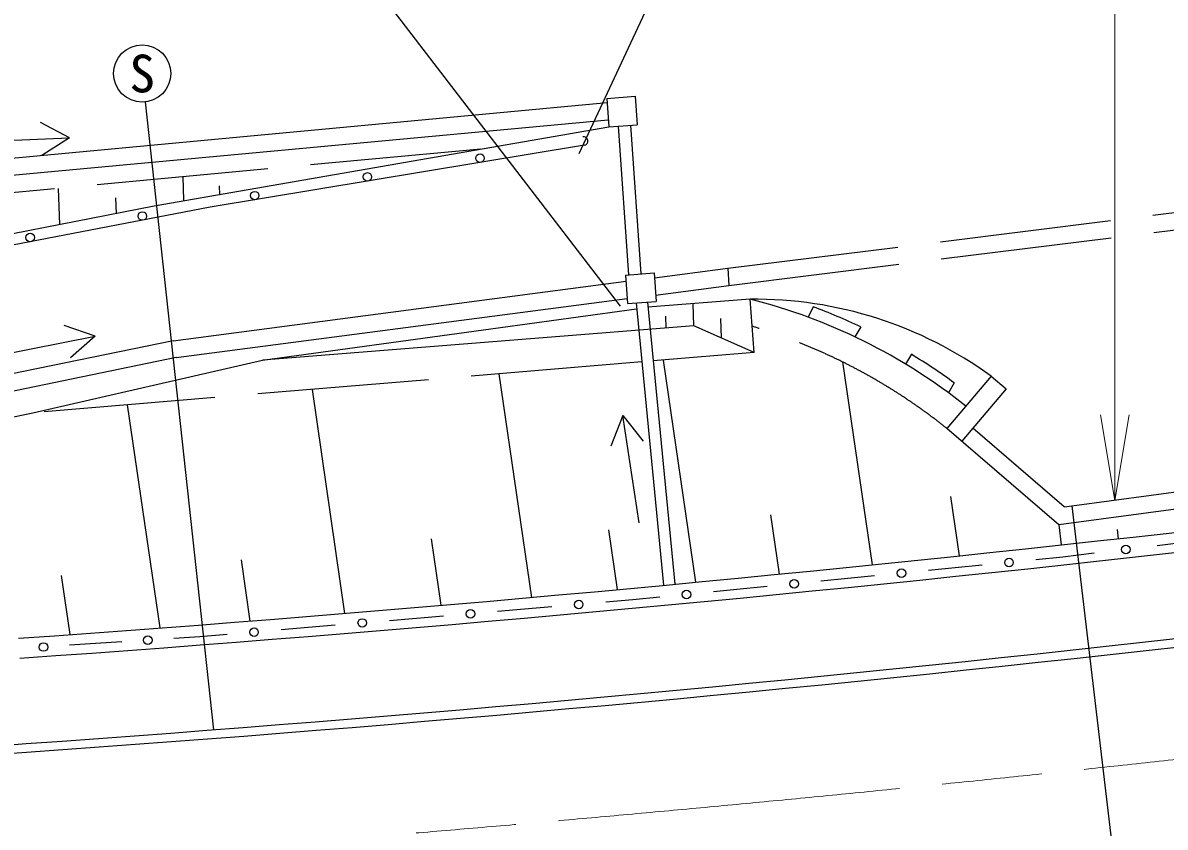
# Model space of a CAD drawing. Units: millimetres, scale not verified. Extents: x 40000 to 680000, y 20000 to 380000.
# Drawn here: x 469180 to 509192, y 277542 to 305716 of the extents above; entities that cross this region are included whole.
import ezdxf
from ezdxf.enums import TextEntityAlignment as Align

# ---------------------------------------------------------------- set-up
doc = ezdxf.new("R2010")
doc.units = ezdxf.units.MM
doc.header["$LTSCALE"] = 1000
doc.linetypes.add('CHAIN', pattern=[18.5, 12, -1.5, 3.5, -1.5])
doc.linetypes.add('DASHED', pattern=[7.5, 6, -1.5])
for name, color, linetype, lineweight in [('M-BGD', 7, 'Continuous', 25), ('M-BGD-EXST', 7, 'Continuous', 25), ('M-BMK', 2, 'CHAIN', 13), ('M-STR-HTXT', 7, 'Continuous', 13), ('M-STR-STR1', 1, 'Continuous', 25), ('M-STR-STRC', 7, 'Continuous', 25)]:
    doc.layers.add(name, color=color, linetype=linetype, lineweight=lineweight)
doc.styles.add('ＭＳ ゴシック', font='')
doc.styles.get('ＭＳ ゴシック').set_extended_font_data('MS Gothic')

# ---------------------------------------------------------------- blocks, each defined once
blk = doc.blocks.new('open_arrow')
at = {"color": 0, "linetype": 'Continuous', "lineweight": -2}
blk.add_lwpolyline([(7.5, 1.25), (0, 0), (7.5, -1.25)], dxfattribs=at)

msp = doc.modelspace()

# ---------------------------------------------------------------- linework, layer by layer
at = {"layer": 'M-BGD'}
for p, q in [((489642, 302910), (463035, 300433)), ((489631, 303071), (490628, 303143)), ((489631, 303071), (489703, 302073)), ((490628, 303143), (490701, 302146)), ((489686, 302312), (463082, 299834)), ((489703, 302073), (490701, 302146)), ((473785, 299302), (489703, 302073)), ((474779, 300321), (474809, 299500)), ((470418, 299915), (470462, 298658)), ((476060, 300005), (476071, 299700)), ((446185, 293954), (473785, 299302)), ((472424, 299589), (472444, 299042)), ((490291, 296882), (491288, 296954)), ((491288, 296954), (491361, 295957)), ((491301, 296780), (493878, 297121)), ((493878, 297121), (493908, 296519)), ((474449, 294580), (490307, 296664)), ((490291, 296882), (490363, 295885)), ((491345, 296181), (493908, 296519)), ((474547, 293988), (490350, 296065)), ((477577, 293901), (490678, 295696)), ((490363, 295885), (491361, 295957)), ((490657, 295906), (491619, 286015)), ((491056, 295935), (492017, 286052)), ((494657, 296035), (491074, 295751)), ((492687, 295097), (492656, 295876)), ((494799, 294169), (494657, 296035)), ((496859, 295768), (496693, 295404)), ((491693, 295442), (491707, 295020)), ((493620, 295361), (493634, 294681)), ((492687, 295097), (477577, 293901)), ((494799, 294169), (492687, 295097)), ((498527, 295063), (498322, 294717)), ((474449, 294580), (454492, 290473)), ((500304, 294105), (500100, 293761)), ((474547, 293988), (454607, 289884)), ((469526, 292060), (477577, 293901)), ((491611, 293903), (492743, 286121)), ((497891, 293839), (498925, 286730)), ((485852, 293423), (486991, 285591)), ((503096, 293339), (501550, 291506)), ((503096, 293339), (503619, 292897)), ((501804, 293103), (501599, 292758)), ((503619, 292897), (502069, 291059)), ((479310, 292877), (480451, 285030)), ((472835, 292336), (473973, 284519)), ((505472, 288131), (501550, 291506)), ((505659, 288761), (502456, 291518)), ((501670, 289119), (501972, 287045)), ((512728, 289114), (505472, 288131)), ((505659, 288761), (505926, 288798)), ((495373, 288480), (495675, 286405)), ((505472, 288131), (505549, 287427)), ((489692, 287955), (489996, 285864)), ((507510, 287963), (507545, 287646)), ((483486, 287636), (483824, 285314)), ((510017, 287534), (508914, 287402)), ((476823, 286906), (477135, 284763)), ((505605, 287004), (504664, 286910)), ((506708, 287137), (505605, 287004)), ((501840, 286629), (500899, 286535)), ((502781, 286723), (501840, 286629)), ((470526, 286358), (470827, 284287)), ((498075, 286254), (497134, 286160)), ((499016, 286347), (498075, 286254)), ((494310, 285878), (493369, 285785)), ((495252, 285972), (494310, 285878)), ((490546, 285503), (489598, 285422)), ((491487, 285597), (490546, 285503)), ((483912, 284937), (482964, 284856)), ((486755, 285180), (485807, 285099)), ((487703, 285261), (486755, 285180)), ((479174, 284533), (478226, 284452)), ((480121, 284614), (479174, 284533)), ((482964, 284856), (482017, 284775)), ((475383, 284209), (474470, 284150)), ((476331, 284290), (475383, 284209)), ((471729, 283971), (470816, 283912)), ((472643, 284031), (471729, 283971))]:
    msp.add_line(p, q, dxfattribs=at)
at = {"layer": 'M-BGD', "linetype": 'DASHED'}
for p, q in [((490035, 302098), (490399, 296890)), ((490465, 302129), (490829, 296921)), ((485227, 301294), (463130, 299236)), ((493878, 297121), (509990, 299129)), ((493908, 296519), (510034, 298529)), ((494799, 294169), (491257, 293874)), ((490858, 293840), (469526, 292060)), ((460886, 290228), (469526, 292060))]:
    msp.add_line(p, q, dxfattribs=at)
at = {"layer": 'M-BGD'}
msp.add_lwpolyline([(488848, 301426), (475741, 299254), (460116, 296253), (446347, 293630), (431162, 291111), (415950, 288765), (413313, 288279), (411333, 288175), (409782, 288037), (407566, 287899), (402528, 287727), (383486, 282080)], dxfattribs=at)
for centre in [(485193, 300973), (481247, 300318), (477301, 299664), (473365, 298950), (469437, 298196), (507811, 287269), (503722, 286816), (499958, 286441), (496193, 286066), (492428, 285691), (488650, 285341), (484860, 285018), (477278, 284371), (481069, 284695), (473556, 284090), (469903, 283852)]:
    msp.add_circle(centre, 150, dxfattribs=at)
for centre, radius, start, end in [((488823, 301574), 150, 279.4134, 99.4134), ((494802, 281936), 14100, 53.9699, 90.5878), ((489776, 276707), 19935, 51.4101, 75.8273), ((489776, 276707), 20335, 64.5104, 69.6157), ((489776, 276707), 20335, 53.7376, 58.8211), ((401583, 1243535), 961744, 274.02109, 278.84437), ((401583, 1243535), 962444, 274.02101, 278.84455), ((401583, 1243535), 965444, 274.02154, 278.84528), ((401583, 1243535), 965744, 274.02159, 278.84535), ((396692, 1306609), 1036680, 274.04212, 278.58334), ((396692, 1306609), 1036980, 274.04215, 278.58344), ((401707, 1166883), 889287, 268.92523, 274.36), ((401707, 1166883), 888987, 269.11066, 274.36006)]:
    msp.add_arc(centre, radius, start, end, dxfattribs=at)
at = {"layer": 'M-BGD', "linetype": 'DASHED'}
msp.add_arc((488928, 275745), 20192, 51.3091, 73.3027, dxfattribs=at)
at = {"layer": 'M-BGD-EXST'}
for p, q in [((473467, 302946), (475852, 280952)), ((470818, 301692), (469795, 302226)), ((466977, 301528), (470818, 301692)), ((470818, 301692), (469844, 301072)), ((471717, 294744), (470624, 295114)), ((467631, 293927), (471717, 294744)), ((471717, 294744), (470850, 293982)), ((490190, 291965), (489770, 290889)), ((490762, 288205), (490190, 291965)), ((490190, 291965), (490911, 291063))]:
    msp.add_line(p, q, dxfattribs=at)
msp.add_circle((473359, 303941), 1000, dxfattribs=at)
at = {"layer": 'M-BMK'}
msp.add_arc((396692, 1306609), 1032880, 274.04212, 278.58219, dxfattribs=at)
at = {"layer": 'M-STR-HTXT'}
msp.add_lwpolyline([(507426, 288987), (507426, 351270), (529047, 351270)], dxfattribs=at)
at = {"layer": 'M-STR-STR1'}
for q in [(511897, 289607), (508073, 270634)]:
    msp.add_line((505926, 288798), q, dxfattribs=at)
at = {"layer": 'M-STR-STRC'}
for p, q in [((495043, 314823), (488650, 301127)), ((476448, 313579), (490103, 295787))]:
    msp.add_line(p, q, dxfattribs=at)

# ---------------------------------------------------------------- block references
at = {"layer": 'M-STR-HTXT', "xscale": 400, "yscale": 400, "rotation": 90}
msp.add_blockref('open_arrow', (507426, 288987), dxfattribs=at)

# ---------------------------------------------------------------- texts
at = {"layer": 'M-BGD-EXST', "style": 'ＭＳ ゴシック'}
msp.add_text('S', height=1320, dxfattribs=at).set_placement((473359, 303941), align=Align.MIDDLE_CENTER)

doc.saveas('drawing.dxf')
